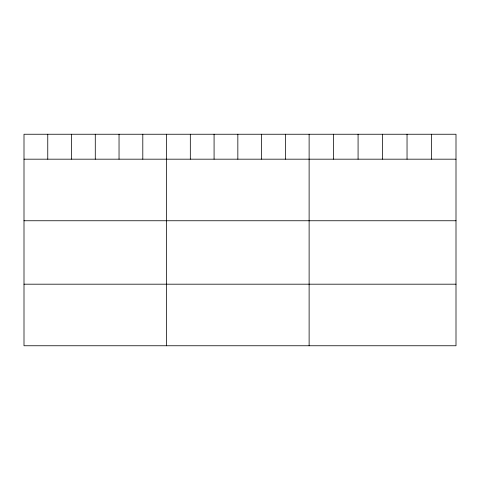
<?xml version="1.0" encoding="UTF-8"?>
<svg xmlns="http://www.w3.org/2000/svg" width="480" height="480" viewBox="0 0 480 480"><rect width="100%" height="100%" fill="white"/><g stroke="black" fill="none" stroke-linecap="round" stroke-linejoin="round"><path stroke-width="0.72" d="M456 159.18L456 345.756L24 345.756L24 134.244L456 134.244L456 159.18L24 159.18M24 220.752L456 220.752M24 284.19L456 284.19M431.52 134.244L431.52 159.18M407.04 134.244L407.04 159.18M382.56 134.244L382.56 159.18M358.08 134.244L358.08 159.18M333.6 134.244L333.6 159.18M309.12 134.244L309.12 345.756M285.36 134.244L285.36 159.18M261.6 134.244L261.6 159.18M237.84 134.244L237.84 159.18M214.08 134.244L214.08 159.18M190.32 134.244L190.32 159.18M166.56 134.244L166.56 345.756M142.8 134.244L142.8 159.18M119.04 134.244L119.04 159.18M95.28 134.244L95.28 159.18M71.52 134.244L71.52 159.18M47.76 134.244L47.76 159.18"/></g></svg>
